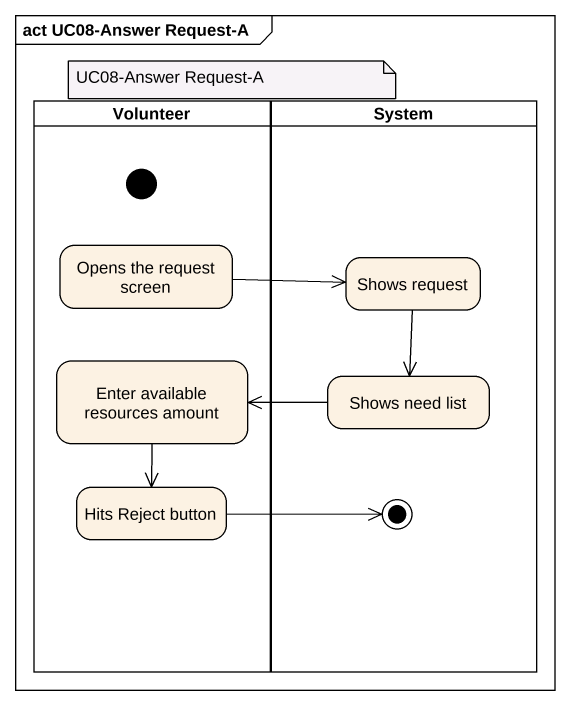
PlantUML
@startuml
mainframe act UC08-Answer Request-A
hide empty description
state Volunteer <<partition>> {
  state initial1 <<start>>
  state "Opens the request screen" as Opens_the_request_screen
  state "Enter available resources amount" as Enter_available_resources
  state "Hits Reject button" as Hits_Reject_button
}
state System <<partition>> {
  state "Shows request" as Shows_request
  state "Shows need list" as Shows_need_list
  state final1 <<end>>
}
Opens_the_request_screen -right-> Shows_request
Shows_request --> Shows_need_list
Enter_available_resources --> Hits_Reject_button
Shows_need_list -left-> Enter_available_resources
Hits_Reject_button -right-> final1
note as N1
  UC08-Answer Request-A
end note
@enduml
